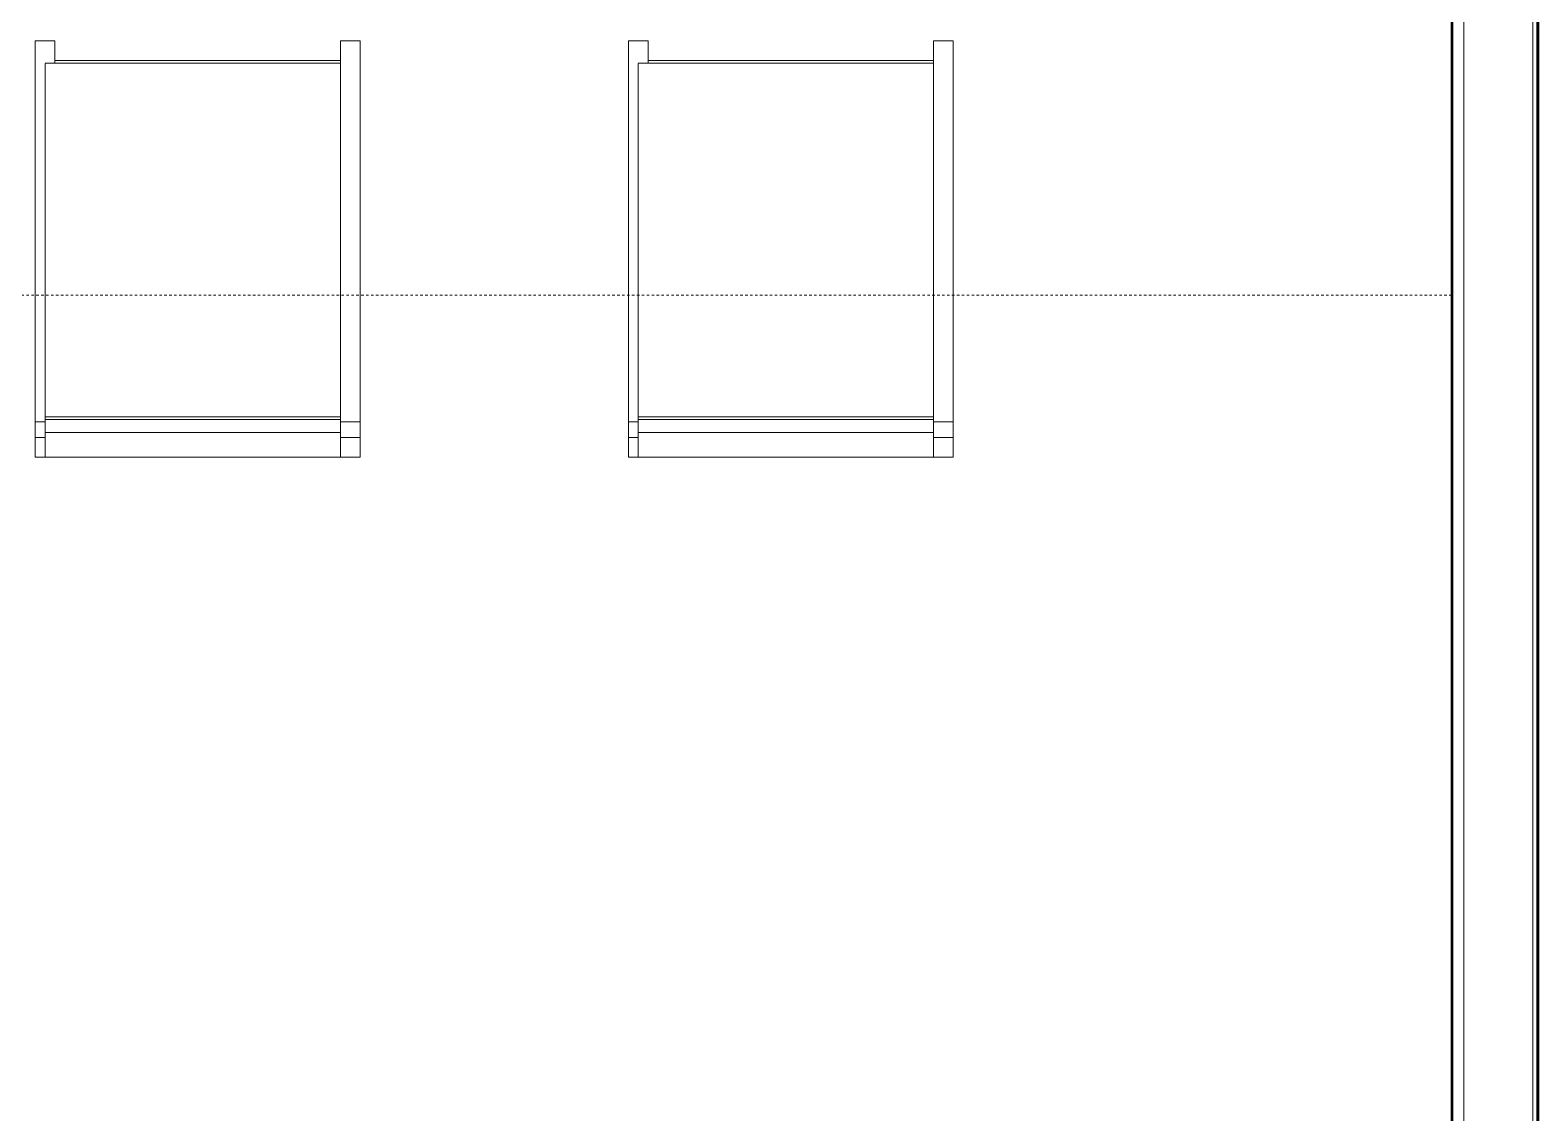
# Model space of a CAD drawing. Header units: inches. Extents: x -4217 to -1814, y 9706 to 12425.
# Drawn here: x -2716.9 to -2640.3, y 10194.9 to 10249.9 of the extents above; entities that cross this region are included whole.
import ezdxf

# ---------------------------------------------------------------- set-up
doc = ezdxf.new("R2010")
doc.units = ezdxf.units.IN
doc.header["$MEASUREMENT"] = 0
doc.linetypes.add('Dash', pattern=[0.25, 0.125, -0.125])
for name, color, linetype, lineweight in [('A-WALL', 113, 'Continuous', 13), ('A-WALL-11', 113, 'Continuous', 50), ('A-WALL-3', 10, 'Continuous', 50), ('I-FURN-1', 250, 'Continuous', 9), ('Q-CASE-HDLN-1', 250, 'Dash', 9)]:
    doc.layers.add(name, color=color, linetype=linetype, lineweight=lineweight)

msp = doc.modelspace()

# ---------------------------------------------------------------- linework, layer by layer
at = {"layer": 'A-WALL'}
for p, q in [((-2644.07374, 10013.5894), (-2644.07374, 10374.0394)), ((-2640.57374, 10013.5894), (-2640.57374, 10261.5894))]:
    msp.add_line(p, q, dxfattribs=at)
at = {"layer": 'A-WALL-11'}
for p, q in [((-2644.69874, 10261.5894), (-2644.69874, 10013.5894)), ((-2640.32374, 10013.5894), (-2640.32374, 10261.5894))]:
    msp.add_line(p, q, dxfattribs=at)
at = {"layer": 'A-WALL-3'}
msp.add_line((-2640.32374, 10253.5894), (-2640.32374, 10021.5894), dxfattribs=at)
at = {"layer": 'I-FURN-1'}
for p, q in [((-2716.62887, 10247.41407), (-2716.62887, 10249.33282)), ((-2715.62887, 10249.33282), (-2716.62887, 10249.33282)), ((-2715.62887, 10249.33282), (-2715.62887, 10248.33533)), ((-2701.12887, 10248.33533), (-2701.12887, 10249.33282)), ((-2700.12887, 10249.33282), (-2701.12887, 10249.33282)), ((-2700.12887, 10249.33282), (-2700.12887, 10247.41407)), ((-2686.50756, 10247.41407), (-2686.50756, 10249.33282)), ((-2685.50756, 10249.33282), (-2686.50756, 10249.33282)), ((-2685.50756, 10249.33282), (-2685.50756, 10248.33533)), ((-2671.00756, 10248.33533), (-2671.00756, 10249.33282)), ((-2670.00756, 10249.33282), (-2671.00756, 10249.33282)), ((-2670.00756, 10249.33282), (-2670.00756, 10247.41407)), ((-2701.12887, 10248.19889), (-2716.12887, 10248.19889)), ((-2716.12887, 10248.08631), (-2716.12887, 10248.18627)), ((-2716.12887, 10245.83364), (-2716.12887, 10248.08631)), ((-2715.62887, 10248.33533), (-2701.12887, 10248.33533)), ((-2715.62887, 10248.33533), (-2715.62887, 10248.25662)), ((-2715.62887, 10248.25662), (-2715.62887, 10248.18294)), ((-2701.12887, 10248.25662), (-2701.12887, 10248.33533)), ((-2701.12887, 10248.18627), (-2701.12887, 10248.25662)), ((-2701.12887, 10248.18627), (-2701.12887, 10248.08631)), ((-2701.12887, 10248.08631), (-2701.12887, 10245.83364)), ((-2671.00756, 10248.19889), (-2686.00756, 10248.19889)), ((-2686.00756, 10248.08631), (-2686.00756, 10248.18627)), ((-2686.00756, 10245.83364), (-2686.00756, 10248.08631)), ((-2685.50756, 10248.33533), (-2671.00756, 10248.33533)), ((-2685.50756, 10248.33533), (-2685.50756, 10248.25662)), ((-2685.50756, 10248.25662), (-2685.50756, 10248.18294)), ((-2671.00756, 10248.25662), (-2671.00756, 10248.33533)), ((-2671.00756, 10248.18627), (-2671.00756, 10248.25662)), ((-2671.00756, 10248.18627), (-2671.00756, 10248.08631)), ((-2671.00756, 10248.08631), (-2671.00756, 10245.83364)), ((-2716.62887, 10245.91783), (-2716.62887, 10247.41407)), ((-2700.12887, 10247.41407), (-2700.12887, 10245.91783)), ((-2686.50756, 10245.91783), (-2686.50756, 10247.41407)), ((-2670.00756, 10247.41407), (-2670.00756, 10245.91783)), ((-2716.62887, 10229.98011), (-2716.62887, 10245.91783)), ((-2716.12887, 10230.23434), (-2716.12887, 10245.83364)), ((-2701.12887, 10245.83364), (-2701.12887, 10230.23434)), ((-2700.12887, 10245.91783), (-2700.12887, 10229.98011)), ((-2686.50756, 10229.98011), (-2686.50756, 10245.91783)), ((-2686.00756, 10230.23434), (-2686.00756, 10245.83364)), ((-2671.00756, 10245.83364), (-2671.00756, 10230.23434)), ((-2670.00756, 10245.91783), (-2670.00756, 10229.98011)), ((-2716.12887, 10230.1058), (-2716.12887, 10230.23434)), ((-2701.12887, 10230.23434), (-2716.12887, 10230.23434)), ((-2701.12887, 10230.23434), (-2701.12887, 10230.1058)), ((-2686.00756, 10230.1058), (-2686.00756, 10230.23434)), ((-2671.00756, 10230.23434), (-2686.00756, 10230.23434)), ((-2671.00756, 10230.23434), (-2671.00756, 10230.1058)), ((-2716.12887, 10229.98011), (-2716.62887, 10229.98011)), ((-2716.62887, 10229.98011), (-2716.62887, 10229.18472)), ((-2716.12887, 10229.44096), (-2716.12887, 10230.1058)), ((-2701.12887, 10230.1058), (-2716.12887, 10230.1058)), ((-2716.12887, 10228.19991), (-2716.12887, 10229.44096)), ((-2716.12887, 10229.44096), (-2701.12887, 10229.44096)), ((-2701.12887, 10230.1058), (-2701.12887, 10229.44096)), ((-2700.12887, 10229.98011), (-2701.12887, 10229.98011)), ((-2701.12887, 10229.44096), (-2701.12887, 10228.19991)), ((-2700.12887, 10229.18472), (-2700.12887, 10229.98011)), ((-2686.00756, 10229.98011), (-2686.50756, 10229.98011)), ((-2686.50756, 10229.98011), (-2686.50756, 10229.18472)), ((-2686.00756, 10229.44096), (-2686.00756, 10230.1058)), ((-2671.00756, 10230.1058), (-2686.00756, 10230.1058)), ((-2686.00756, 10228.19991), (-2686.00756, 10229.44096)), ((-2686.00756, 10229.44096), (-2671.00756, 10229.44096)), ((-2671.00756, 10230.1058), (-2671.00756, 10229.44096)), ((-2670.00756, 10229.98011), (-2671.00756, 10229.98011)), ((-2671.00756, 10229.44096), (-2671.00756, 10228.19991)), ((-2670.00756, 10229.18472), (-2670.00756, 10229.98011)), ((-2716.62887, 10229.18472), (-2716.62887, 10228.19991)), ((-2716.12887, 10229.18472), (-2716.62887, 10229.18472)), ((-2700.12887, 10229.18472), (-2701.12887, 10229.18472)), ((-2700.12887, 10228.19991), (-2700.12887, 10229.18472)), ((-2686.50756, 10229.18472), (-2686.50756, 10228.19991)), ((-2686.00756, 10229.18472), (-2686.50756, 10229.18472)), ((-2670.00756, 10229.18472), (-2671.00756, 10229.18472)), ((-2670.00756, 10228.19991), (-2670.00756, 10229.18472)), ((-2716.62887, 10228.19991), (-2716.12887, 10228.19991)), ((-2716.12887, 10228.19991), (-2701.12887, 10228.19991)), ((-2701.12887, 10228.19991), (-2700.12887, 10228.19991)), ((-2686.50756, 10228.19991), (-2686.00756, 10228.19991)), ((-2686.00756, 10228.19991), (-2671.00756, 10228.19991)), ((-2671.00756, 10228.19991), (-2670.00756, 10228.19991))]:
    msp.add_line(p, q, dxfattribs=at)
at = {"layer": 'Q-CASE-HDLN-1'}
msp.add_line((-2644.69874, 10236.4144), (-2759.12374, 10236.4144), dxfattribs=at)

doc.saveas('drawing.dxf')
